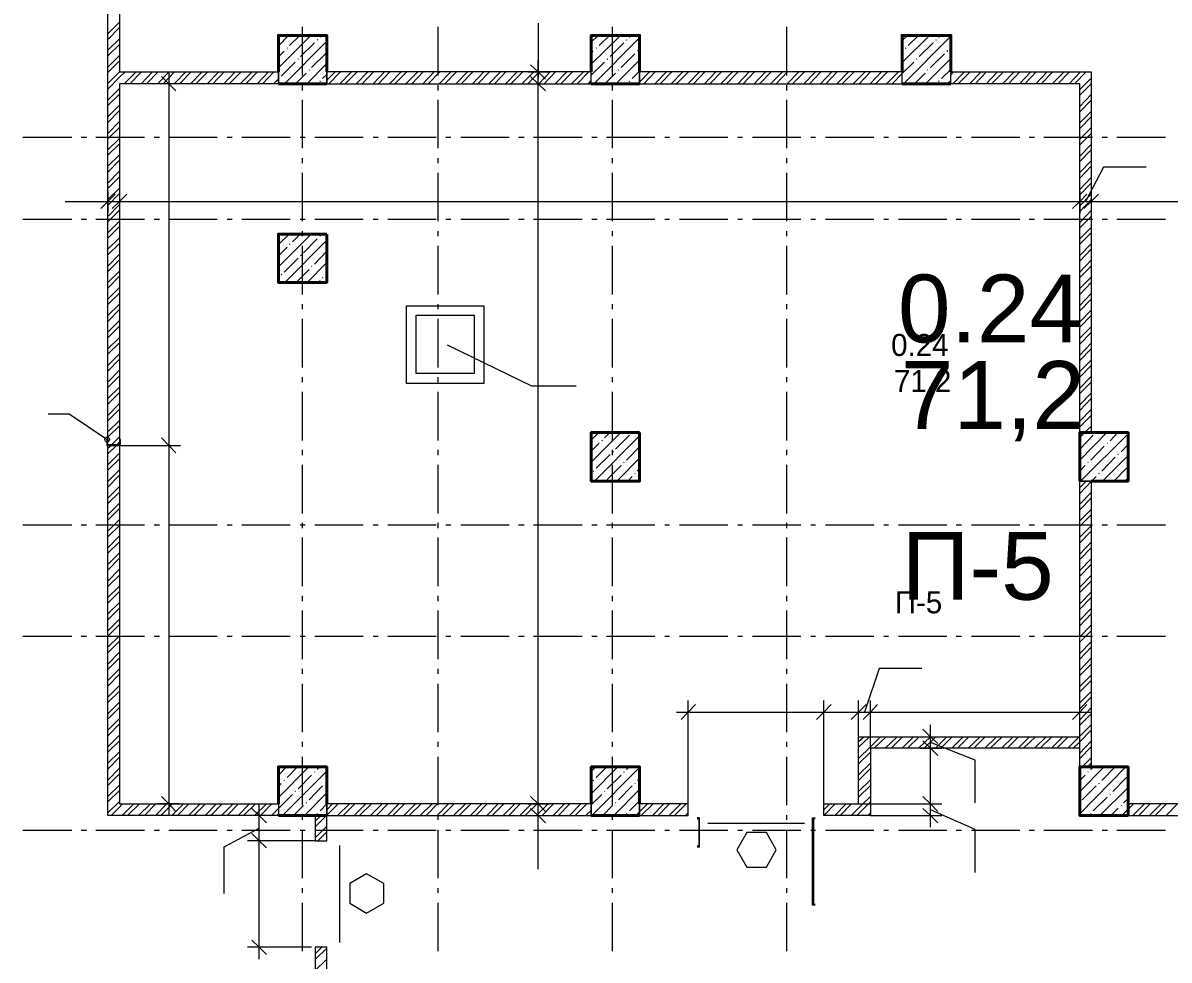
# Model space of a CAD drawing. Header units: millimetres. Extents: x -249154 to 415037, y -45458 to 354837.
# Drawn here: x -162410 to -150570, y 15179 to 24855 of the extents above; entities that cross this region are included whole.
import ezdxf

# ---------------------------------------------------------------- set-up
doc = ezdxf.new("R2010")
doc.units = ezdxf.units.MM
doc.layers.add('PDF _Текст', color=7, linetype='Continuous')
doc.styles.get("Standard").update_dxf_attribs({"font": 'arial.ttf'})

msp = doc.modelspace()

# ---------------------------------------------------------------- linework, layer by layer
at = {"lineweight": 9}
for points in [[(-161533, 20498), (-161533, 28412), (-161521, 28412), (-161411, 28412), (-161411, 24349), (-159771, 24349), (-159771, 24226), (-161411, 24226), (-161411, 20498)], [(-161533, 24743), (-161411, 24862)], [(-161533, 24684), (-161411, 24807)], [(-159521, 24311), (-159521, 24815)], [(-158119, 24311), (-158119, 24815)], [(-157089, 24853), (-157089, 24408), (-157089, 24286)], [(-156318, 24311), (-156318, 24815)], [(-154518, 24311), (-154518, 24815)], [(-161533, 24574), (-161411, 24692)], [(-161533, 24514), (-161411, 24633)], [(-159771, 24620), (-159665, 24726)], [(-159771, 24391), (-159436, 24726)], [(-159708, 24226), (-159271, 24667)], [(-159657, 24624), (-159551, 24726)], [(-159542, 24510), (-159398, 24650)], [(-159369, 24679), (-159364, 24684)], [(-159339, 24709), (-159322, 24726)], [(-156539, 24658), (-156467, 24726)], [(-156539, 24430), (-156238, 24726)], [(-156513, 24226), (-156039, 24701)], [(-156458, 24624), (-156352, 24726)], [(-156344, 24510), (-156204, 24650)], [(-156174, 24679), (-156170, 24684)], [(-156145, 24709), (-156124, 24726)], [(-153328, 24675), (-153272, 24726)], [(-153328, 24446), (-153044, 24726)], [(-153315, 24226), (-152823, 24718)], [(-153264, 24624), (-153158, 24726)], [(-153150, 24510), (-153006, 24650)], [(-152976, 24679), (-152972, 24684)], [(-152951, 24709), (-152929, 24726)], [(-161533, 24400), (-161411, 24519)], [(-159771, 24506), (-159712, 24565)], [(-159682, 24595), (-159678, 24599)], [(-159428, 24396), (-159284, 24535)], [(-156539, 24544), (-156518, 24565)], [(-156488, 24595), (-156484, 24599)], [(-156229, 24396), (-156090, 24535)], [(-156060, 24565), (-156056, 24569)], [(-153328, 24561), (-153319, 24565)], [(-153294, 24595), (-153285, 24599)], [(-153035, 24396), (-152891, 24535)], [(-152866, 24565), (-152857, 24569)], [(-152836, 24595), (-152823, 24603)], [(-161533, 24345), (-161411, 24463)], [(-159741, 24307), (-159597, 24451)], [(-159568, 24480), (-159563, 24485)], [(-159479, 24226), (-159271, 24438)], [(-157089, 16550), (-157089, 16791), (-157089, 24226), (-157089, 24468)], [(-156539, 24315), (-156403, 24451)], [(-156374, 24480), (-156369, 24485)], [(-156285, 24226), (-156039, 24472)], [(-153328, 24332), (-153205, 24451)], [(-153179, 24480), (-153175, 24485)], [(-153086, 24226), (-152823, 24489)], [(-161533, 24230), (-161411, 24349)], [(-161533, 24171), (-161411, 24294), (-161355, 24349)], [(-161364, 24226), (-161241, 24349)], [(-161305, 24226), (-161186, 24349)], [(-161190, 24226), (-161072, 24349)], [(-161135, 24226), (-161012, 24349)], [(-161021, 24226), (-160898, 24349)], [(-160961, 24226), (-160843, 24349)], [(-160902, 24349), (-160902, 20494), (-160902, 16673)], [(-160847, 24226), (-160728, 24349)], [(-160792, 24226), (-160673, 24349)], [(-160678, 24226), (-160559, 24349)], [(-160623, 24226), (-160500, 24349)], [(-160508, 24226), (-160385, 24349)], [(-160449, 24226), (-160330, 24349)], [(-160334, 24226), (-160216, 24349)], [(-160279, 24226), (-160157, 24349)], [(-160165, 24226), (-160042, 24349)], [(-160106, 24226), (-159987, 24349)], [(-159991, 24226), (-159873, 24349)], [(-159936, 24226), (-159818, 24349)], [(-159822, 24226), (-159771, 24277)], [(-159771, 24226), (-159771, 24349)], [(-159767, 24281), (-159763, 24286)], [(-159593, 24226), (-159483, 24336)], [(-159453, 24366), (-159449, 24370)], [(-159314, 24281), (-159271, 24324)], [(-159271, 24264), (-159186, 24349)], [(-159271, 24226), (-159271, 24349)], [(-159250, 24226), (-159131, 24349)], [(-159136, 24226), (-159017, 24349)], [(-159081, 24226), (-158958, 24349)], [(-158966, 24226), (-158848, 24349)], [(-158907, 24226), (-158788, 24349)], [(-158792, 24226), (-158674, 24349)], [(-158737, 24226), (-158619, 24349)], [(-158623, 24226), (-158504, 24349)], [(-158568, 24226), (-158445, 24349)], [(-158454, 24226), (-158331, 24349)], [(-158394, 24226), (-158276, 24349)], [(-158280, 24226), (-158161, 24349)], [(-158225, 24226), (-158102, 24349)], [(-158110, 24226), (-157988, 24349)], [(-158051, 24226), (-157932, 24349)], [(-157937, 24226), (-157818, 24349)], [(-157882, 24226), (-157763, 24349)], [(-157767, 24226), (-157649, 24349)], [(-157712, 24226), (-157589, 24349)], [(-157598, 24226), (-157475, 24349)], [(-157538, 24226), (-157420, 24349)], [(-157424, 24226), (-157305, 24349)], [(-157369, 24226), (-157246, 24349)], [(-157255, 24226), (-157132, 24349)], [(-157195, 24226), (-157077, 24349)], [(-157195, 24349), (-157089, 24349), (-156971, 24349)], [(-157081, 24226), (-156962, 24349)], [(-157026, 24226), (-156907, 24349)], [(-156912, 24226), (-156793, 24349)], [(-156852, 24226), (-156734, 24349)], [(-156742, 24226), (-156619, 24349)], [(-156683, 24226), (-156564, 24349)], [(-156539, 24226), (-156539, 24349)], [(-156399, 24226), (-156289, 24336)], [(-156259, 24366), (-156255, 24370)], [(-156115, 24281), (-156039, 24358)], [(-156039, 24243), (-155937, 24349)], [(-156039, 24226), (-156039, 24349)], [(-155996, 24226), (-155878, 24349)], [(-155882, 24226), (-155763, 24349)], [(-155827, 24226), (-155708, 24349)], [(-155713, 24226), (-155594, 24349)], [(-155658, 24226), (-155535, 24349)], [(-155543, 24226), (-155420, 24349)], [(-155484, 24226), (-155365, 24349)], [(-155369, 24226), (-155251, 24349)], [(-155314, 24226), (-155192, 24349)], [(-155200, 24226), (-155081, 24349)], [(-155141, 24226), (-155022, 24349)], [(-155026, 24226), (-154908, 24349)], [(-154971, 24226), (-154853, 24349)], [(-154857, 24226), (-154738, 24349)], [(-154802, 24226), (-154679, 24349)], [(-154687, 24226), (-154565, 24349)], [(-154628, 24226), (-154510, 24349)], [(-154514, 24226), (-154395, 24349)], [(-154459, 24226), (-154336, 24349)], [(-154344, 24226), (-154221, 24349)], [(-154285, 24226), (-154166, 24349)], [(-154171, 24226), (-154052, 24349)], [(-154116, 24226), (-153997, 24349)], [(-154001, 24226), (-153883, 24349)], [(-153946, 24226), (-153823, 24349)], [(-153832, 24226), (-153709, 24349)], [(-153772, 24226), (-153654, 24349)], [(-153658, 24226), (-153539, 24349)], [(-153603, 24226), (-153480, 24349)], [(-153489, 24226), (-153366, 24349)], [(-153429, 24226), (-153328, 24332)], [(-153328, 24226), (-153328, 24349)], [(-153200, 24226), (-153090, 24336)], [(-153065, 24366), (-153061, 24370)], [(-152921, 24281), (-152823, 24374)], [(-152823, 24319), (-152798, 24349)], [(-152823, 24226), (-152823, 24349)], [(-152802, 24226), (-152684, 24349)], [(-152747, 24226), (-152624, 24349)], [(-152633, 24226), (-152510, 24349)], [(-152574, 24226), (-152455, 24349)], [(-152459, 24226), (-152341, 24349)], [(-152404, 24226), (-152281, 24349)], [(-152290, 24226), (-152171, 24349)], [(-152230, 24226), (-152112, 24349)], [(-152116, 24226), (-151997, 24349)], [(-152061, 24226), (-151942, 24349)], [(-151947, 24226), (-151828, 24349)], [(-151891, 24226), (-151769, 24349)], [(-151777, 24226), (-151654, 24349)], [(-151718, 24226), (-151599, 24349)], [(-151603, 24226), (-151485, 24349)], [(-151548, 24226), (-151425, 24349)], [(-151493, 24167), (-151434, 24226), (-151375, 24286)], [(-161533, 24057), (-161411, 24180)], [(-160796, 24226), (-160902, 24226), (-161025, 24226)], [(-159521, 24158), (-159521, 24213)], [(-159339, 24252), (-159335, 24256)], [(-158119, 24158), (-158119, 24213)], [(-157195, 24226), (-157089, 24226), (-156971, 24226)], [(-156568, 24226), (-156539, 24260)], [(-156318, 24158), (-156318, 24213)], [(-156145, 24252), (-156141, 24256)], [(-156056, 24226), (-156039, 24243)], [(-154518, 24158), (-154518, 24213)], [(-152951, 24252), (-152946, 24256)], [(-152862, 24226), (-152823, 24260)], [(-151493, 24108), (-151375, 24226), (-151375, 24230)], [(-161533, 24002), (-161411, 24120)], [(-159521, 23561), (-159521, 24061)], [(-158119, 23561), (-158119, 24061)], [(-156318, 23561), (-156318, 24061)], [(-154518, 23561), (-154518, 24061)], [(-151493, 23993), (-151375, 24116)], [(-151493, 23938), (-151375, 24057)], [(-161533, 23887), (-161411, 24006)], [(-161533, 23828), (-161411, 23951)], [(-151493, 23824), (-151375, 23942)], [(-161533, 23714), (-161411, 23836)], [(-151493, 23764), (-151375, 23887)], [(-161533, 23659), (-161411, 23777)], [(-151493, 23654), (-151375, 23773)], [(-151493, 23595), (-151375, 23714)], [(-162410, 23675), (-161906, 23675)], [(-161809, 23675), (-161754, 23675)], [(-161656, 23675), (-161156, 23675)], [(-161533, 23544), (-161411, 23663)], [(-161533, 23489), (-161411, 23608)], [(-161055, 23675), (-161000, 23675)], [(-160902, 23675), (-160402, 23675)], [(-160301, 23675), (-160250, 23675)], [(-160148, 23675), (-159648, 23675)], [(-159547, 23675), (-159496, 23675)], [(-159394, 23675), (-158894, 23675)], [(-158792, 23675), (-158742, 23675)], [(-158640, 23675), (-158140, 23675)], [(-158043, 23675), (-157988, 23675)], [(-157886, 23675), (-157386, 23675)], [(-157289, 23675), (-157233, 23675)], [(-157136, 23675), (-156632, 23675)], [(-156534, 23675), (-156479, 23675)], [(-156382, 23675), (-155882, 23675)], [(-155780, 23675), (-155730, 23675)], [(-155628, 23675), (-155128, 23675)], [(-155026, 23675), (-154976, 23675)], [(-154874, 23675), (-154374, 23675)], [(-154272, 23675), (-154221, 23675)], [(-154120, 23675), (-153620, 23675)], [(-153518, 23675), (-153467, 23675)], [(-153366, 23675), (-152866, 23675)], [(-152768, 23675), (-152713, 23675)], [(-152612, 23675), (-152112, 23675)], [(-152014, 23675), (-151959, 23675)], [(-151862, 23675), (-151362, 23675)], [(-151493, 23481), (-151375, 23599)], [(-151260, 23675), (-151205, 23675)], [(-151108, 23675), (-150608, 23675)], [(-161533, 23375), (-161411, 23493)], [(-159521, 23409), (-159521, 23459)], [(-158119, 23409), (-158119, 23459)], [(-156318, 23409), (-156318, 23459)], [(-154518, 23409), (-154518, 23459)], [(-151493, 23426), (-151375, 23544)], [(-161533, 23315), (-161411, 23438)], [(-151493, 23311), (-151375, 23430)], [(-151493, 23252), (-151375, 23375)], [(-150807, 23366), (-151248, 23366), (-151434, 23010)], [(-161533, 23201), (-161411, 23324)], [(-161533, 23146), (-161411, 23265)], [(-159521, 22807), (-159521, 23307)], [(-158119, 22807), (-158119, 23307)], [(-156318, 22807), (-156318, 23307)], [(-154518, 22807), (-154518, 23307)], [(-151493, 23137), (-151375, 23260)], [(-161533, 23032), (-161411, 23150)], [(-161533, 23116), (-161533, 23010), (-161533, 22892)], [(-161533, 22972), (-161411, 23095)], [(-161411, 23116), (-161411, 23010), (-161411, 22892)], [(-151493, 23082), (-151375, 23201)], [(-151493, 23116), (-151493, 23010), (-151493, 22892)], [(-151375, 23116), (-151375, 23010), (-151375, 22892)], [(-161974, 23010), (-161533, 23010), (-161470, 23010)], [(-161652, 23010), (-161411, 23010), (-151493, 23010), (-151375, 23010), (-145592, 23010), (-145469, 23010), (-145219, 23010), (-144978, 23010)], [(-161533, 22858), (-161411, 22981)], [(-151493, 22968), (-151375, 23087)], [(-151493, 22909), (-151375, 23032)], [(-161533, 22803), (-161411, 22921)], [(-151493, 22794), (-151375, 22917)], [(-151493, 22739), (-151375, 22858)], [(-162410, 22828), (-161906, 22828)], [(-161809, 22828), (-161754, 22828)], [(-161656, 22828), (-161156, 22828)], [(-161533, 22688), (-161411, 22807)], [(-161533, 22633), (-161411, 22752)], [(-161055, 22828), (-161000, 22828)], [(-160902, 22828), (-160402, 22828)], [(-160301, 22828), (-160250, 22828)], [(-160148, 22828), (-159648, 22828)], [(-159547, 22828), (-159496, 22828)], [(-159394, 22828), (-158894, 22828)], [(-158792, 22828), (-158742, 22828)], [(-158640, 22828), (-158140, 22828)], [(-158043, 22828), (-157988, 22828)], [(-157886, 22828), (-157386, 22828)], [(-157289, 22828), (-157233, 22828)], [(-157136, 22828), (-156632, 22828)], [(-156534, 22828), (-156479, 22828)], [(-156382, 22828), (-155882, 22828)], [(-155780, 22828), (-155730, 22828)], [(-155628, 22828), (-155128, 22828)], [(-155026, 22828), (-154976, 22828)], [(-154874, 22828), (-154374, 22828)], [(-154272, 22828), (-154221, 22828)], [(-154120, 22828), (-153620, 22828)], [(-153518, 22828), (-153467, 22828)], [(-153366, 22828), (-152866, 22828)], [(-152768, 22828), (-152713, 22828)], [(-152612, 22828), (-152112, 22828)], [(-152014, 22828), (-151959, 22828)], [(-151862, 22828), (-151362, 22828)], [(-151493, 22625), (-151375, 22743)], [(-151260, 22828), (-151205, 22828)], [(-151108, 22828), (-150608, 22828)], [(-161533, 22519), (-161411, 22638)], [(-159771, 22566), (-159661, 22676)], [(-159771, 22337), (-159432, 22676)], [(-159627, 22595), (-159547, 22676)], [(-159521, 22655), (-159521, 22705)], [(-159513, 22481), (-159369, 22625)], [(-159339, 22655), (-159335, 22659)], [(-158119, 22655), (-158119, 22705)], [(-156318, 22655), (-156318, 22705)], [(-154518, 22655), (-154518, 22705)], [(-151493, 22570), (-151375, 22688)], [(-161533, 22460), (-161411, 22578)], [(-159771, 22451), (-159682, 22540)], [(-159703, 22176), (-159271, 22612)], [(-159657, 22570), (-159648, 22574)], [(-159521, 22053), (-159521, 22553)], [(-159398, 22366), (-159271, 22498)], [(-158119, 22053), (-158119, 22553)], [(-156318, 22053), (-156318, 22553)], [(-154518, 22053), (-154518, 22553)], [(-151493, 22455), (-151375, 22574)], [(-151493, 22396), (-151375, 22519)], [(-161533, 22345), (-161411, 22468)], [(-161533, 22290), (-161411, 22409)], [(-159712, 22282), (-159568, 22426)], [(-159542, 22455), (-159534, 22460)], [(-159475, 22176), (-159271, 22383)], [(-151493, 22282), (-151375, 22405)], [(-161533, 22176), (-161411, 22294)], [(-159741, 22256), (-159737, 22261)], [(-159589, 22176), (-159453, 22311)], [(-159428, 22341), (-159424, 22345)], [(-159284, 22256), (-159271, 22269)], [(-151493, 22227), (-151375, 22345)], [(-161533, 22116), (-161411, 22239)], [(-159771, 22222), (-159767, 22227)], [(-159360, 22176), (-159339, 22197)], [(-159314, 22227), (-159309, 22231)], [(-151493, 22112), (-151375, 22231)], [(-151493, 22053), (-151375, 22176)], [(-161533, 22002), (-161411, 22125)], [(-161533, 21947), (-161411, 22066)], [(-151493, 21939), (-151375, 22061)], [(-161533, 21833), (-161411, 21951)], [(-159521, 21900), (-159521, 21951)], [(-158119, 21900), (-158119, 21951)], [(-156318, 21900), (-156318, 21951)], [(-154518, 21900), (-154518, 21951)], [(-151493, 21883), (-151375, 22002)], [(-161533, 21773), (-161411, 21896)], [(-159521, 21299), (-159521, 21799)], [(-158119, 21299), (-158119, 21799)], [(-156318, 21299), (-156318, 21799)], [(-154518, 21299), (-154518, 21799)], [(-151493, 21769), (-151375, 21888)], [(-151493, 21714), (-151375, 21833)], [(-161533, 21663), (-161411, 21782)], [(-161533, 21604), (-161411, 21723)], [(-151493, 21600), (-151375, 21718)], [(-161533, 21490), (-161411, 21608)], [(-161533, 21434), (-161411, 21553)], [(-151493, 21540), (-151375, 21659)], [(-161533, 21320), (-161411, 21439)], [(-158026, 21532), (-157157, 21108), (-156695, 21108)], [(-151493, 21426), (-151375, 21549)], [(-151493, 21371), (-151375, 21490)], [(-161533, 21261), (-161411, 21384)], [(-151493, 21257), (-151375, 21375)], [(-151493, 21197), (-151375, 21320)], [(-161533, 21146), (-161411, 21269)], [(-161533, 21091), (-161411, 21210)], [(-159521, 21146), (-159521, 21197)], [(-158119, 21146), (-158119, 21197)], [(-156318, 21146), (-156318, 21197)], [(-154518, 21146), (-154518, 21197)], [(-151493, 21083), (-151375, 21206)], [(-161533, 20977), (-161411, 21096)], [(-151493, 21028), (-151375, 21146)], [(-161533, 20918), (-161411, 21040)], [(-159521, 20545), (-159521, 21045)], [(-158119, 20545), (-158119, 21045)], [(-156318, 20545), (-156318, 21045)], [(-154518, 20545), (-154518, 21045)], [(-151493, 20913), (-151375, 21032)], [(-151493, 20854), (-151375, 20977)], [(-161533, 20803), (-161411, 20926)], [(-161533, 20748), (-161411, 20867)], [(-151493, 20744), (-151375, 20863)], [(-161542, 20553), (-161932, 20816), (-162148, 20816)], [(-161533, 20634), (-161411, 20752)], [(-151493, 20685), (-151375, 20803)], [(-161533, 20579), (-161411, 20697)], [(-156539, 20549), (-156462, 20625)], [(-156539, 20320), (-156234, 20625)], [(-156403, 20570), (-156348, 20625)], [(-151493, 20570), (-151442, 20625)], [(-151493, 20341), (-151214, 20625)], [(-151485, 20125), (-150993, 20613)], [(-151442, 20625), (-151375, 20689)], [(-151383, 20625), (-151375, 20634)], [(-151180, 20541), (-151099, 20625)], [(-161533, 20464), (-161499, 20494)], [(-161533, 20405), (-161444, 20494)], [(-161411, 20494), (-161411, 16791), (-159771, 16791), (-159771, 16673), (-161411, 16673), (-161533, 16673), (-161533, 20494)], [(-161495, 20498), (-161411, 20583)], [(-161436, 20498), (-161411, 20528)], [(-161402, 20494), (-160902, 20494), (-160784, 20494)], [(-156539, 20435), (-156458, 20515)], [(-156505, 20125), (-156039, 20591)], [(-156429, 20541), (-156424, 20549)], [(-156289, 20456), (-156145, 20600)], [(-151493, 20456), (-151353, 20600)], [(-151379, 20341), (-151239, 20486)], [(-151209, 20515), (-151205, 20519)], [(-151065, 20426), (-150993, 20502)], [(-161533, 20291), (-161411, 20413)], [(-159521, 20392), (-159521, 20447)], [(-158119, 20392), (-158119, 20447)], [(-156488, 20257), (-156344, 20401)], [(-156318, 20392), (-156318, 20447)], [(-156318, 20426), (-156310, 20435)], [(-156174, 20341), (-156039, 20477)], [(-154518, 20392), (-154518, 20447)], [(-151264, 20227), (-151125, 20371)], [(-151256, 20125), (-150993, 20388)], [(-151095, 20401), (-151091, 20405)], [(-161533, 20236), (-161411, 20354)], [(-159521, 19791), (-159521, 20291)], [(-158119, 19791), (-158119, 20291)], [(-156374, 20142), (-156229, 20286)], [(-156318, 19791), (-156318, 20291)], [(-156276, 20125), (-156039, 20363)], [(-156204, 20316), (-156196, 20320)], [(-156060, 20227), (-156039, 20253)], [(-154518, 19791), (-154518, 20291)], [(-151493, 20227), (-151438, 20286)], [(-151409, 20316), (-151404, 20320)], [(-151142, 20125), (-151010, 20257)], [(-161533, 20121), (-161411, 20240)], [(-161533, 20062), (-161411, 20185)], [(-156518, 20227), (-156513, 20231)], [(-156162, 20125), (-156115, 20172)], [(-156090, 20202), (-156085, 20206)], [(-156052, 20125), (-156039, 20138)], [(-151370, 20125), (-151324, 20172)], [(-151294, 20202), (-151290, 20206)], [(-151027, 20125), (-150993, 20159)], [(-161533, 19947), (-161411, 20070)], [(-161533, 19892), (-161411, 20011)], [(-151493, 20058), (-151425, 20125)], [(-151375, 20125), (-151493, 20125)], [(-151493, 19998), (-151375, 20121)], [(-161533, 19778), (-161411, 19897)], [(-151493, 19888), (-151375, 20007)], [(-151493, 19829), (-151375, 19947)], [(-161533, 19723), (-161411, 19842)], [(-151493, 19714), (-151375, 19833)], [(-151493, 19659), (-151375, 19778)], [(-162410, 19672), (-161906, 19672)], [(-161809, 19672), (-161754, 19672)], [(-161656, 19672), (-161156, 19672)], [(-161533, 19609), (-161411, 19727)], [(-161533, 19549), (-161411, 19668)], [(-161055, 19672), (-161000, 19672)], [(-160902, 19672), (-160402, 19672)], [(-160301, 19672), (-160250, 19672)], [(-160148, 19672), (-159648, 19672)], [(-159547, 19672), (-159496, 19672)], [(-159521, 19638), (-159521, 19693)], [(-159394, 19672), (-158894, 19672)], [(-158792, 19672), (-158742, 19672)], [(-158640, 19672), (-158140, 19672)], [(-158119, 19638), (-158119, 19693)], [(-158043, 19672), (-157988, 19672)], [(-157886, 19672), (-157386, 19672)], [(-157289, 19672), (-157233, 19672)], [(-157136, 19672), (-156632, 19672)], [(-156534, 19672), (-156479, 19672)], [(-156382, 19672), (-155882, 19672)], [(-156318, 19638), (-156318, 19693)], [(-155780, 19672), (-155730, 19672)], [(-155628, 19672), (-155128, 19672)], [(-155026, 19672), (-154976, 19672)], [(-154874, 19672), (-154374, 19672)], [(-154518, 19638), (-154518, 19693)], [(-154272, 19672), (-154221, 19672)], [(-154120, 19672), (-153620, 19672)], [(-153518, 19672), (-153467, 19672)], [(-153366, 19672), (-152866, 19672)], [(-152768, 19672), (-152713, 19672)], [(-152612, 19672), (-152112, 19672)], [(-152014, 19672), (-151959, 19672)], [(-151862, 19672), (-151362, 19672)], [(-151493, 19545), (-151375, 19664)], [(-151260, 19672), (-151205, 19672)], [(-151108, 19672), (-150608, 19672)], [(-161533, 19435), (-161411, 19558)], [(-159521, 19041), (-159521, 19541)], [(-158119, 19041), (-158119, 19541)], [(-156318, 19041), (-156318, 19541)], [(-154518, 19041), (-154518, 19541)], [(-151493, 19486), (-151375, 19609)], [(-161533, 19380), (-161411, 19498)], [(-151493, 19371), (-151375, 19494)], [(-151493, 19316), (-151375, 19435)], [(-161533, 19265), (-161411, 19384)], [(-161533, 19206), (-161411, 19329)], [(-151493, 19202), (-151375, 19321)], [(-161533, 19092), (-161411, 19215)], [(-151493, 19143), (-151375, 19265)], [(-161533, 19037), (-161411, 19155)], [(-151493, 19028), (-151375, 19151)], [(-151493, 18973), (-151375, 19092)], [(-161533, 18922), (-161411, 19041)], [(-161533, 18863), (-161411, 18986)], [(-151493, 18859), (-151375, 18977)], [(-161533, 18753), (-161411, 18871)], [(-159521, 18884), (-159521, 18939)], [(-158119, 18884), (-158119, 18939)], [(-156318, 18884), (-156318, 18939)], [(-154518, 18884), (-154518, 18939)], [(-151493, 18804), (-151375, 18922)], [(-161533, 18694), (-161411, 18812)], [(-159521, 18287), (-159521, 18787)], [(-158119, 18287), (-158119, 18787)], [(-156318, 18287), (-156318, 18787)], [(-154518, 18287), (-154518, 18787)], [(-151493, 18689), (-151375, 18808)], [(-151493, 18630), (-151375, 18753)], [(-161533, 18579), (-161411, 18698)], [(-161533, 18524), (-161411, 18643)], [(-151493, 18516), (-151375, 18638)], [(-162410, 18524), (-161906, 18524)], [(-161809, 18524), (-161754, 18524)], [(-161656, 18524), (-161156, 18524)], [(-161533, 18410), (-161411, 18528)], [(-161533, 18350), (-161411, 18473)], [(-161055, 18524), (-161000, 18524)], [(-160902, 18524), (-160402, 18524)], [(-160301, 18524), (-160250, 18524)], [(-160148, 18524), (-159648, 18524)], [(-159547, 18524), (-159496, 18524)], [(-159394, 18524), (-158894, 18524)], [(-158792, 18524), (-158742, 18524)], [(-158640, 18524), (-158140, 18524)], [(-158043, 18524), (-157988, 18524)], [(-157886, 18524), (-157386, 18524)], [(-157289, 18524), (-157233, 18524)], [(-157136, 18524), (-156632, 18524)], [(-156534, 18524), (-156479, 18524)], [(-156382, 18524), (-155882, 18524)], [(-155780, 18524), (-155730, 18524)], [(-155628, 18524), (-155128, 18524)], [(-155026, 18524), (-154976, 18524)], [(-154874, 18524), (-154374, 18524)], [(-154272, 18524), (-154221, 18524)], [(-154120, 18524), (-153620, 18524)], [(-153518, 18524), (-153467, 18524)], [(-153366, 18524), (-152866, 18524)], [(-152768, 18524), (-152713, 18524)], [(-152612, 18524), (-152112, 18524)], [(-152014, 18524), (-151959, 18524)], [(-151862, 18524), (-151362, 18524)], [(-151493, 18461), (-151375, 18579)], [(-151493, 17901), (-151493, 18541)], [(-151375, 18541), (-151375, 17901)], [(-151260, 18524), (-151205, 18524)], [(-151108, 18524), (-150608, 18524)], [(-161533, 18236), (-161411, 18359)], [(-151493, 18346), (-151375, 18465)], [(-151493, 18287), (-151375, 18410)], [(-161533, 18181), (-161411, 18300)], [(-151493, 18172), (-151375, 18295)], [(-151493, 18117), (-151375, 18236)], [(-161533, 18067), (-161411, 18185)], [(-161533, 18007), (-161411, 18130)], [(-159521, 18134), (-159521, 18185)], [(-158119, 18134), (-158119, 18185)], [(-156318, 18134), (-156318, 18185)], [(-154518, 18134), (-154518, 18185)], [(-153124, 18189), (-153565, 18189), (-153717, 17740)], [(-151493, 18003), (-151375, 18122)], [(-161533, 17893), (-161411, 18016)], [(-159521, 17533), (-159521, 18033)], [(-158119, 17533), (-158119, 18033)], [(-156318, 17533), (-156318, 18033)], [(-154518, 17533), (-154518, 18033)], [(-151493, 17948), (-151375, 18067)], [(-161533, 17838), (-161411, 17956)], [(-151493, 17834), (-151375, 17952)], [(-151493, 17774), (-151375, 17893)], [(-161533, 17723), (-161411, 17842)], [(-161533, 17668), (-161411, 17787)], [(-155539, 16800), (-155539, 17740), (-155539, 17859)], [(-154137, 16800), (-154137, 17740), (-154137, 17859)], [(-153777, 17490), (-153777, 17740), (-153777, 17859)], [(-153654, 17368), (-153654, 17740), (-153654, 17859)], [(-151493, 17173), (-151493, 17740), (-151493, 17859)], [(-151493, 17660), (-151375, 17783)], [(-161533, 17554), (-161411, 17673)], [(-155658, 17740), (-154137, 17740), (-153777, 17740), (-153654, 17740), (-151375, 17740)], [(-151493, 17605), (-151375, 17723)], [(-161533, 17495), (-161411, 17617)], [(-153035, 16550), (-153035, 16791), (-153035, 17368), (-153035, 17609)], [(-151561, 17368), (-151493, 17431), (-151375, 17554)], [(-151493, 17490), (-151375, 17609)], [(-161533, 17380), (-161411, 17503)], [(-161533, 17325), (-161411, 17444)], [(-159521, 17380), (-159521, 17431)], [(-158119, 17380), (-158119, 17431)], [(-156318, 17380), (-156318, 17431)], [(-154518, 17380), (-154518, 17431)], [(-153777, 17435), (-153722, 17486)], [(-153777, 17262), (-153654, 17380), (-153552, 17486)], [(-153777, 17376), (-153666, 17486)], [(-153616, 17368), (-153493, 17486)], [(-153501, 17368), (-153378, 17486)], [(-153442, 17368), (-153323, 17486)], [(-153328, 17368), (-153209, 17486)], [(-153272, 17368), (-153150, 17486)], [(-153158, 17368), (-153035, 17486)], [(-153141, 17486), (-153035, 17486), (-152917, 17486)], [(-153099, 17368), (-152980, 17486)], [(-152574, 16804), (-152574, 17245), (-153035, 17427)], [(-152984, 17368), (-152866, 17486)], [(-152929, 17368), (-152811, 17486)], [(-152815, 17368), (-152696, 17486)], [(-152756, 17368), (-152637, 17486)], [(-152646, 17368), (-152523, 17486)], [(-152586, 17368), (-152468, 17486)], [(-152472, 17368), (-152353, 17486)], [(-152417, 17368), (-152294, 17486)], [(-152302, 17368), (-152180, 17486)], [(-152243, 17368), (-152124, 17486)], [(-152129, 17368), (-152010, 17486)], [(-152074, 17368), (-151951, 17486)], [(-151959, 17368), (-151841, 17486)], [(-151900, 17368), (-151781, 17486)], [(-151786, 17368), (-151667, 17486)], [(-151730, 17368), (-151612, 17486)], [(-151616, 17368), (-151497, 17486)], [(-151493, 17317), (-151375, 17440)], [(-161533, 17211), (-161411, 17329)], [(-153777, 17207), (-153654, 17325)], [(-153141, 17368), (-153035, 17368), (-152917, 17368)], [(-151493, 17262), (-151375, 17380)], [(-161533, 17152), (-161411, 17274)], [(-159771, 17088), (-159686, 17173)], [(-159771, 16859), (-159458, 17173)], [(-159682, 17063), (-159572, 17173)], [(-159521, 16779), (-159521, 17279)], [(-159369, 17147), (-159343, 17173)], [(-158119, 16779), (-158119, 17279)], [(-156539, 17126), (-156492, 17173)], [(-156539, 16897), (-156263, 17173)], [(-156488, 17063), (-156378, 17173)], [(-156318, 16779), (-156318, 17279)], [(-156174, 17147), (-156149, 17173)], [(-154518, 16779), (-154518, 17279)], [(-153777, 17092), (-153654, 17211)], [(-151493, 17147), (-151468, 17173)], [(-151493, 16919), (-151239, 17173)], [(-151493, 16690), (-151015, 17173)], [(-151468, 17173), (-151375, 17266)], [(-151413, 17173), (-151375, 17211)], [(-151379, 17147), (-151353, 17173)], [(-151264, 17033), (-151125, 17173)], [(-161533, 17037), (-161411, 17160)], [(-161533, 16982), (-161411, 17101)], [(-159729, 16673), (-159271, 17130)], [(-159568, 16948), (-159428, 17088)], [(-159398, 17118), (-159394, 17122)], [(-156534, 16673), (-156039, 17168)], [(-156374, 16948), (-156229, 17088)], [(-156204, 17118), (-156196, 17122)], [(-156060, 17033), (-156039, 17054)], [(-153777, 17033), (-153654, 17156)], [(-151493, 17033), (-151438, 17088)], [(-151409, 17118), (-151404, 17122)], [(-151150, 16919), (-151010, 17063)], [(-161533, 16868), (-161411, 16986)], [(-159771, 16974), (-159741, 17003)], [(-159712, 17033), (-159708, 17037)], [(-159453, 16834), (-159314, 16978)], [(-159284, 17003), (-159280, 17007)], [(-156518, 17033), (-156513, 17037)], [(-156306, 16673), (-156039, 16940)], [(-156259, 16834), (-156115, 16978)], [(-156090, 17003), (-156085, 17007)], [(-153777, 16919), (-153654, 17041)], [(-153777, 16863), (-153654, 16982)], [(-151468, 16834), (-151324, 16978)], [(-151294, 17003), (-151290, 17007)], [(-151286, 16673), (-150993, 16961)], [(-161533, 16813), (-161411, 16931)], [(-161533, 16698), (-161411, 16817)], [(-159767, 16749), (-159627, 16889)], [(-159597, 16919), (-159593, 16923)], [(-159500, 16673), (-159271, 16906)], [(-156539, 16783), (-156429, 16889)], [(-156403, 16919), (-156399, 16923)], [(-156145, 16719), (-156039, 16825)], [(-153853, 16673), (-153734, 16791), (-153654, 16868)], [(-151353, 16719), (-151209, 16863)], [(-151180, 16889), (-151176, 16893)], [(-151040, 16804), (-150993, 16846)], [(-161499, 16673), (-161411, 16758), (-161381, 16791)], [(-161385, 16673), (-161266, 16791)], [(-161330, 16673), (-161207, 16791)], [(-161216, 16673), (-161093, 16791)], [(-161156, 16673), (-161038, 16791)], [(-161042, 16673), (-160923, 16791)], [(-160796, 16791), (-160902, 16791), (-161025, 16791)], [(-160987, 16673), (-160864, 16791)], [(-160872, 16673), (-160750, 16791)], [(-160813, 16673), (-160695, 16791)], [(-160699, 16673), (-160580, 16791)], [(-160644, 16673), (-160525, 16791)], [(-160529, 16673), (-160411, 16791)], [(-160470, 16673), (-160351, 16791)], [(-160360, 16673), (-160237, 16791)], [(-160301, 16673), (-160182, 16791)], [(-160186, 16673), (-160068, 16791)], [(-160131, 16673), (-160008, 16791)], [(-159771, 16791), (-159771, 16673), (-159970, 16673), (-160089, 16673)], [(-160017, 16673), (-159894, 16791)], [(-159970, 15190), (-159970, 16410), (-159970, 16791)], [(-159957, 16673), (-159839, 16791)], [(-159843, 16673), (-159771, 16745)], [(-159614, 16673), (-159513, 16774)], [(-159483, 16804), (-159479, 16808)], [(-159339, 16719), (-159271, 16791)], [(-159271, 16732), (-159212, 16791)], [(-159271, 16677), (-159153, 16791)], [(-159271, 16673), (-159271, 16791)], [(-159161, 16673), (-159038, 16791)], [(-159102, 16673), (-158983, 16791)], [(-158987, 16673), (-158869, 16791)], [(-158932, 16673), (-158809, 16791)], [(-158818, 16673), (-158699, 16791)], [(-158759, 16673), (-158640, 16791)], [(-158644, 16673), (-158526, 16791)], [(-158589, 16673), (-158470, 16791)], [(-158475, 16673), (-158356, 16791)], [(-158420, 16673), (-158297, 16791)], [(-158305, 16673), (-158182, 16791)], [(-158246, 16673), (-158127, 16791)], [(-158132, 16673), (-158013, 16791)], [(-158077, 16673), (-157954, 16791)], [(-157962, 16673), (-157839, 16791)], [(-157903, 16673), (-157784, 16791)], [(-157788, 16673), (-157670, 16791)], [(-157733, 16673), (-157615, 16791)], [(-157619, 16673), (-157500, 16791)], [(-157564, 16673), (-157441, 16791)], [(-157450, 16673), (-157327, 16791)], [(-157390, 16673), (-157272, 16791)], [(-157276, 16673), (-157157, 16791)], [(-157221, 16673), (-157098, 16791)], [(-157195, 16791), (-157089, 16791), (-156971, 16791)], [(-157106, 16673), (-156984, 16791)], [(-157089, 16118), (-157089, 16558), (-157089, 16732)], [(-157047, 16673), (-156928, 16791)], [(-156933, 16673), (-156814, 16791)], [(-156878, 16673), (-156759, 16791)], [(-156763, 16673), (-156645, 16791)], [(-156704, 16673), (-156585, 16791)], [(-156594, 16673), (-156539, 16724)], [(-156539, 16791), (-156539, 16673)], [(-156420, 16673), (-156318, 16774)], [(-156289, 16804), (-156285, 16808)], [(-156077, 16673), (-156039, 16711)], [(-156039, 16711), (-155958, 16791)], [(-156039, 16673), (-156039, 16791)], [(-156022, 16673), (-155899, 16791)], [(-155908, 16673), (-155789, 16791)], [(-155848, 16673), (-155730, 16791)], [(-155734, 16673), (-155615, 16791)], [(-155679, 16673), (-155560, 16791)], [(-155564, 16673), (-155539, 16698)], [(-154137, 16732), (-154073, 16791)], [(-154137, 16673), (-154018, 16791)], [(-154022, 16673), (-153904, 16791)], [(-153967, 16673), (-153849, 16791)], [(-153794, 16673), (-153675, 16791), (-153654, 16813)], [(-153777, 16791), (-153035, 16791), (-152917, 16791)], [(-153683, 16673), (-153654, 16698)], [(-152574, 16084), (-152574, 16529), (-153035, 16732)], [(-151493, 16804), (-151489, 16808)], [(-151171, 16673), (-151095, 16749)], [(-151065, 16774), (-151061, 16779)], [(-151057, 16673), (-150993, 16736)], [(-150993, 16791), (-150993, 16791)], [(-150993, 16736), (-150938, 16791)], [(-150943, 16673), (-150824, 16791)], [(-150883, 16673), (-150765, 16791)], [(-150773, 16673), (-150650, 16791)], [(-150714, 16673), (-150595, 16791)], [(-150599, 16673), (-150481, 16791)], [(-159788, 16673), (-159771, 16690)], [(-159521, 16626), (-159521, 16677)], [(-159390, 16613), (-159330, 16673)], [(-159390, 16554), (-159275, 16673)], [(-159369, 16690), (-159364, 16694)], [(-159275, 16673), (-159271, 16677)], [(-158119, 16626), (-158119, 16677)], [(-157195, 16673), (-157089, 16673), (-156971, 16673)], [(-156318, 16626), (-156318, 16677)], [(-156174, 16690), (-156170, 16694)], [(-155446, 16347), (-155420, 16347), (-155420, 16647), (-155446, 16647)], [(-155446, 16639), (-155429, 16639), (-155429, 16355), (-155446, 16355)], [(-155336, 16592), (-154336, 16592)], [(-154518, 16626), (-154518, 16677)], [(-154226, 15745), (-154255, 15745), (-154255, 16647), (-154226, 16647)], [(-154226, 16639), (-154243, 16639), (-154243, 15758), (-154226, 15758)], [(-153654, 16673), (-153035, 16673), (-152917, 16673)], [(-151379, 16690), (-151375, 16694)], [(-162410, 16520), (-161906, 16520)], [(-161809, 16520), (-161754, 16520)], [(-161656, 16520), (-161156, 16520)], [(-161055, 16520), (-161000, 16520)], [(-160902, 16520), (-160402, 16520)], [(-160330, 15868), (-160330, 16347), (-159970, 16541)], [(-160301, 16520), (-160250, 16520)], [(-160148, 16520), (-159648, 16520)], [(-159547, 16520), (-159496, 16520)], [(-159521, 16025), (-159521, 16525)], [(-159394, 16520), (-158894, 16520)], [(-159390, 16440), (-159271, 16563)], [(-159364, 16410), (-159271, 16503)], [(-158792, 16520), (-158742, 16520)], [(-158640, 16520), (-158140, 16520)], [(-158119, 16025), (-158119, 16525)], [(-158043, 16520), (-157988, 16520)], [(-157886, 16520), (-157386, 16520)], [(-157289, 16520), (-157233, 16520)], [(-157136, 16520), (-156632, 16520)], [(-156534, 16520), (-156479, 16520)], [(-156382, 16520), (-155882, 16520)], [(-156318, 16025), (-156318, 16525)], [(-155780, 16520), (-155730, 16520)], [(-155628, 16520), (-155128, 16520)], [(-155026, 16520), (-154976, 16520)], [(-154874, 16520), (-154374, 16520)], [(-154518, 16025), (-154518, 16525)], [(-154272, 16520), (-154221, 16520)], [(-154120, 16520), (-153620, 16520)], [(-153518, 16520), (-153467, 16520)], [(-153366, 16520), (-152866, 16520)], [(-152768, 16520), (-152713, 16520)], [(-152612, 16520), (-152112, 16520)], [(-152014, 16520), (-151959, 16520)], [(-151862, 16520), (-151362, 16520)], [(-151260, 16520), (-151205, 16520)], [(-151108, 16520), (-150608, 16520)], [(-159390, 16410), (-159970, 16410), (-160089, 16410)], [(-159136, 15360), (-159136, 16364)], [(-159521, 15872), (-159521, 15923)], [(-158119, 15872), (-158119, 15923)], [(-156318, 15872), (-156318, 15923)], [(-154518, 15872), (-154518, 15923)], [(-159521, 15271), (-159521, 15770)], [(-158119, 15271), (-158119, 15770)], [(-156318, 15271), (-156318, 15770)], [(-154518, 15271), (-154518, 15770)], [(-159428, 15313), (-159970, 15313), (-160089, 15313)], [(-159390, 15245), (-159322, 15313)], [(-159390, 15186), (-159271, 15304)], [(-159390, 15071), (-159271, 15190)]]:
    msp.add_lwpolyline(points, dxfattribs=at)
at = {"lineweight": 40}
for points in [[(-159271, 24349), (-159271, 24726), (-159771, 24726), (-159771, 24349)], [(-156039, 24349), (-156039, 24726), (-156539, 24726), (-156539, 24349)], [(-152823, 24349), (-152823, 24726), (-153328, 24726), (-153328, 24349)], [(-159271, 24226), (-159771, 24226)], [(-156039, 24226), (-156539, 24226)], [(-152823, 24226), (-153328, 24226)], [(-151375, 20125), (-150993, 20125), (-150993, 20625), (-151493, 20625), (-151493, 20125)], [(-159271, 16791), (-159271, 17173), (-159771, 17173), (-159771, 16791)], [(-156039, 16791), (-156039, 17173), (-156539, 17173), (-156539, 16791)], [(-159771, 16673), (-159271, 16673)], [(-156539, 16673), (-156039, 16673)]]:
    msp.add_lwpolyline(points, dxfattribs=at)
at = {"lineweight": 18}
for points in [[(-157166, 24421), (-157089, 24349), (-157013, 24273)], [(-160830, 24154), (-160902, 24226), (-160978, 24302)], [(-157166, 24302), (-157089, 24226), (-157013, 24154)], [(-161457, 23087), (-161533, 23010), (-161605, 22938)], [(-161338, 23087), (-161411, 23010), (-161487, 22938)], [(-151421, 23087), (-151493, 23010), (-151569, 22938)], [(-151298, 23087), (-151375, 23010), (-151451, 22938)], [(-160830, 20418), (-160902, 20494), (-160978, 20570)], [(-155463, 17817), (-155539, 17740), (-155611, 17664)], [(-154060, 17817), (-154137, 17740), (-154213, 17664)], [(-153700, 17817), (-153777, 17740), (-153853, 17664)], [(-153582, 17817), (-153654, 17740), (-153730, 17664)], [(-151421, 17817), (-151493, 17740), (-151569, 17664)], [(-153112, 17562), (-153035, 17486), (-152959, 17414)], [(-153112, 17444), (-153035, 17368), (-152959, 17291)], [(-160830, 16715), (-160902, 16791), (-160978, 16868)], [(-157166, 16868), (-157089, 16791), (-157013, 16715)], [(-153112, 16868), (-153035, 16791), (-152959, 16715)], [(-160046, 16745), (-159970, 16673), (-159894, 16597)], [(-157166, 16745), (-157089, 16673), (-157013, 16597)], [(-153112, 16745), (-153035, 16673), (-152959, 16597)], [(-160046, 16486), (-159970, 16410), (-159894, 16338)], [(-160046, 15385), (-159970, 15313), (-159894, 15237)]]:
    msp.add_lwpolyline(points, dxfattribs=at)
at = {"lineweight": 9}
for points in [[(-159271, 24226), (-156539, 24226), (-156539, 24349), (-159271, 24349)], [(-156039, 24226), (-153328, 24226), (-153328, 24349), (-156039, 24349)], [(-151375, 20625), (-151493, 20625), (-151493, 24226), (-152823, 24226), (-152823, 24349), (-151375, 24349), (-151375, 24226)], [(-157649, 21134), (-158449, 21134), (-158449, 21934), (-157649, 21934)], [(-157750, 21235), (-158348, 21235), (-158348, 21837), (-157750, 21837)], [(-153654, 17368), (-153654, 16791), (-153654, 16673), (-154137, 16673), (-154137, 16791), (-153777, 16791), (-153777, 17486), (-153654, 17486), (-151493, 17486), (-151493, 20125), (-151375, 20125), (-151375, 17173), (-151493, 17173), (-151493, 17368)], [(-156539, 16791), (-159271, 16791), (-159271, 16673), (-156539, 16673)], [(-156039, 16673), (-155539, 16673), (-155539, 16791), (-156039, 16791)], [(-150993, 16673), (-148913, 16673), (-148913, 16791), (-150993, 16791)], [(-159271, 16410), (-159271, 16673), (-159390, 16673), (-159390, 16410)], [(-154933, 16495), (-155035, 16317), (-154933, 16139), (-154730, 16139), (-154628, 16317), (-154730, 16495)], [(-159034, 15766), (-158860, 15665), (-158682, 15766), (-158682, 15970), (-158860, 16071), (-159034, 15970)], [(-159271, 13720), (-159271, 15313), (-159390, 15313), (-159390, 13720)]]:
    msp.add_lwpolyline(points, close=True, dxfattribs=at)
at = {"lineweight": 40}
for points in [[(-159271, 22676), (-159771, 22676), (-159771, 22176), (-159271, 22176)], [(-156039, 20625), (-156539, 20625), (-156539, 20125), (-156039, 20125)], [(-150993, 16673), (-150993, 17173), (-151493, 17173), (-151493, 16673)]]:
    msp.add_lwpolyline(points, close=True, dxfattribs=at)
at = {"lineweight": 20}
msp.add_lwpolyline([(-161533, 20498), (-161533, 20553), (-161542, 20553), (-161542, 20494), (-161402, 20494), (-161402, 20553), (-161411, 20553), (-161411, 20498)], close=True, dxfattribs=at)
at = {"lineweight": 9}
for points in [[(-161563, 20553), (-161563, 20570), (-161555, 20579), (-161542, 20579)], [(-161563, 20553), (-161563, 20570), (-161555, 20579), (-161542, 20579)], [(-161542, 20528), (-161555, 20528), (-161563, 20541), (-161563, 20553)], [(-161542, 20528), (-161555, 20528), (-161563, 20541), (-161563, 20553)], [(-161542, 20579), (-161529, 20579), (-161516, 20570), (-161516, 20553)], [(-161542, 20579), (-161529, 20579), (-161516, 20570), (-161516, 20553)], [(-161516, 20553), (-161516, 20541), (-161529, 20528), (-161542, 20528)], [(-161516, 20553), (-161516, 20541), (-161529, 20528), (-161542, 20528)]]:
    msp.add_open_spline(points, degree=3, dxfattribs=at)

# ---------------------------------------------------------------- texts
at = {"char_height": 700, "attachment_point": 4}
for s, insert in [('0.24', (-153371, 21902)), ('71,2', (-153341, 20949)), ('П-5', (-153333, 19245))]:
    msp.add_mtext(s, dxfattribs=dict(at, insert=insert))
at = {"layer": 'PDF _Текст', "char_height": 227.7, "attachment_point": 4, "style": ''}
for s, insert in [('0.24', (-153441, 21529)), ('71,2', (-153412, 21136)), ('П-5', (-153403, 18872))]:
    msp.add_mtext(s, dxfattribs=dict(at, insert=insert))

doc.saveas('drawing.dxf')
